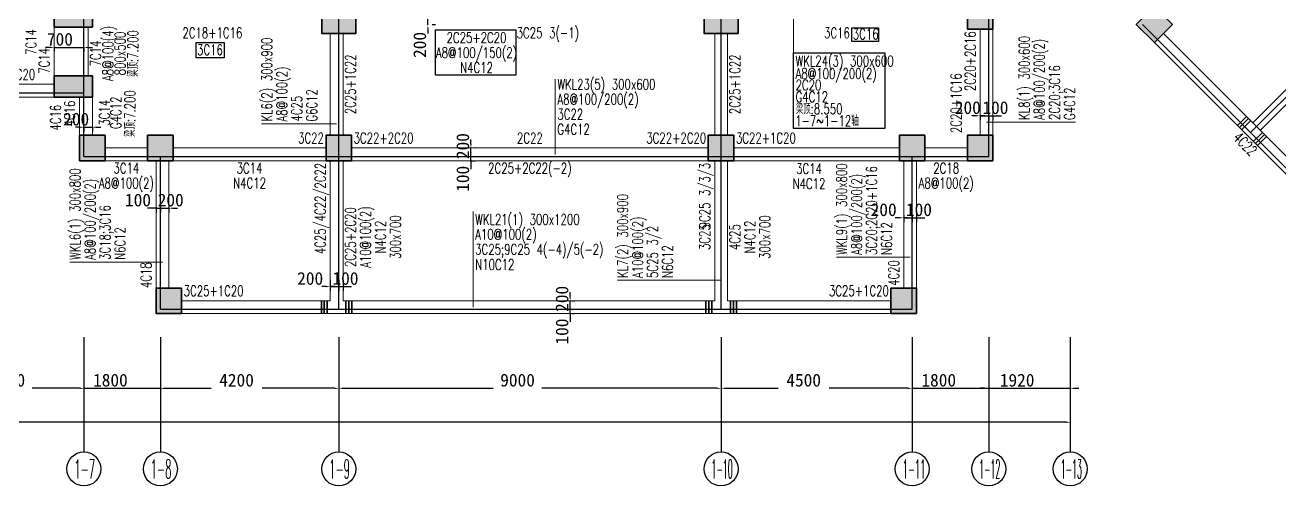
# Model space of a CAD drawing. Header units: inches. Extents: x 18712 to 314639, y 0 to 420500.
# Drawn here: x 63001 to 92540, y 116123 to 126982 of the extents above; entities that cross this region are included whole.
import ezdxf
from ezdxf.enums import TextEntityAlignment as Align
from ezdxf.lldxf.tags import DXFTag

# ---------------------------------------------------------------- set-up
doc = ezdxf.new("R2010")
doc.units = ezdxf.units.IN
doc.header["$LTSCALE"] = 1000
doc.header["$MEASUREMENT"] = 0
doc.layers.get('0').update_dxf_attribs({"true_color": 0xffffff})
for name, color, linetype, true_color in [('AXIS_TEXT', 7, 'Continuous', 0xffffff), ('DIM', 3, 'Continuous', 0x00ff00), ('DOTE', 1, 'DOTE', 0xff0000), ('柱填充', 7, 'Continuous', 0xc0c0c0), ('梁原位标注', 7, 'Continuous', 0xffffff), ('梁名称编号', 2, 'Continuous', 0xffff00), ('梁标注引线', 2, 'Continuous', 0xffff00), ('梁附加箍筋', 1, 'Continuous', 0xff0000), ('梁集中标注', 2, 'Continuous', 0xffff00), ('砼柱', 2, 'Continuous', 0xffff00), ('砼梁', 6, 'Continuous', 0xff00ff), ('砼梁虚线', 9, 'HIDDEN', 0x808080)]:
    doc.layers.add(name, color=color, linetype=linetype, true_color=true_color)
doc.styles.add('_TCH_AXIS', font='txt.shx', dxfattribs={"height": 0.2, "bigfont": 'GBCBIG.shx'})
doc.styles.add('TSSD_Rein', font='txt.shx', dxfattribs={"height": 0.2, "bigfont": 'gbcbig.shx'})
tags = doc.linetypes.add('DASH', pattern=[0.35, 0.25, -0.1]).pattern_tags.tags
tags[6:7] = [DXFTag(74, 4), DXFTag(75, 0), DXFTag(340, '0'), DXFTag(46, 0.0), DXFTag(50, 0.0), DXFTag(44, 0.0), DXFTag(45, 0.0)]
tags[4:5] = [DXFTag(74, 4), DXFTag(75, 0), DXFTag(340, '0'), DXFTag(46, 0.0), DXFTag(50, 0.0), DXFTag(44, 0.0), DXFTag(45, 0.0)]
tags = doc.linetypes.add('DOTE', pattern=[2.42, 2, -0.2, 0.02, -0.2]).pattern_tags.tags
tags[10:11] = [DXFTag(74, 4), DXFTag(75, 0), DXFTag(340, '0'), DXFTag(46, 0.0), DXFTag(50, 0.0), DXFTag(44, 0.0), DXFTag(45, 0.0)]
tags[8:9] = [DXFTag(74, 4), DXFTag(75, 0), DXFTag(340, '0'), DXFTag(46, 0.0), DXFTag(50, 0.0), DXFTag(44, 0.0), DXFTag(45, 0.0)]
tags[6:7] = [DXFTag(74, 4), DXFTag(75, 0), DXFTag(340, '0'), DXFTag(46, 0.0), DXFTag(50, 0.0), DXFTag(44, 0.0), DXFTag(45, 0.0)]
tags[4:5] = [DXFTag(74, 4), DXFTag(75, 0), DXFTag(340, '0'), DXFTag(46, 0.0), DXFTag(50, 0.0), DXFTag(44, 0.0), DXFTag(45, 0.0)]
tags = doc.linetypes.add('HIDDEN', pattern=[0.375, 0.25, -0.125]).pattern_tags.tags
tags[6:7] = [DXFTag(74, 4), DXFTag(75, 0), DXFTag(340, '0'), DXFTag(46, 0.0), DXFTag(50, 0.0), DXFTag(44, 0.0), DXFTag(45, 0.0)]
tags[4:5] = [DXFTag(74, 4), DXFTag(75, 0), DXFTag(340, '0'), DXFTag(46, 0.0), DXFTag(50, 0.0), DXFTag(44, 0.0), DXFTag(45, 0.0)]
doc.dimstyles.new('TSSD_100_100$0', dxfattribs={"dimtxt": 300, "dimasz": 100, "dimexe": 100, "dimexo": 250, "dimgap": 100, "dimtad": 1, "dimdec": 0, "dimzin": 0, "dimdsep": 46, "dimtxsty": 'Standard', "dimcen": 0, "dimclrd": 256, "dimclre": 256, "dimclrt": 7, "dimadec": 0, "dimazin": 0, "dimtfac": 1, "dimtdec": 4, "dimtix": 1, "dimtmove": 2, "dimatfit": 3, "dimfxl": 1, "dimtolj": 1, "dimtzin": 0, "dimarcsym": 0})

# ---------------------------------------------------------------- blocks, each defined once
blk = doc.blocks.new('*D1310')
at = {"layer": 'Defpoints', "color": 0, "transparency": 16777216}
for p in [(61385, 119628), (64385, 119628), (64385, 118423)]:
    blk.add_point(p, dxfattribs=at)
at = {"layer": 'DIM', "lineweight": -2, "transparency": 16777216}
for p, q in [((61385, 119378), (61385, 118323)), ((64385, 119378), (64385, 118323)), ((61485, 118423), (62019, 118423)), ((64285, 118423), (63169, 118423))]:
    blk.add_line(p, q, dxfattribs=at)
at = {"layer": 'DIM', "transparency": 16777216}
for points in [[(61485, 118439), (61485, 118406), (61385, 118423)], [(64285, 118406), (64285, 118439), (64385, 118423)]]:
    blk.add_solid(points, dxfattribs=at)
at = {"layer": 'DIM', "color": 7, "true_color": 0xffffff, "transparency": 16777216, "insert": (62594, 118613), "char_height": 300, "attachment_point": 5}
blk.add_mtext('\\A1;3000', dxfattribs=at)
blk = doc.blocks.new('*D1311')
at = {"layer": 'Defpoints', "color": 0, "transparency": 16777216}
for p in [(64385, 119628), (66185, 119628), (66185, 118423)]:
    blk.add_point(p, dxfattribs=at)
at = {"layer": 'DIM', "lineweight": -2, "transparency": 16777216}
for p, q in [((64385, 119378), (64385, 118323)), ((66185, 119378), (66185, 118323)), ((64285, 118423), (64185, 118423)), ((64385, 118423), (66185, 118423)), ((66285, 118423), (66385, 118423))]:
    blk.add_line(p, q, dxfattribs=at)
at = {"layer": 'DIM', "transparency": 16777216}
for points in [[(64285, 118406), (64285, 118439), (64385, 118423)], [(66285, 118439), (66285, 118406), (66185, 118423)]]:
    blk.add_solid(points, dxfattribs=at)
at = {"layer": 'DIM', "color": 7, "true_color": 0xffffff, "transparency": 16777216, "insert": (65009, 118613), "char_height": 300, "attachment_point": 5}
blk.add_mtext('\\A1;1800', dxfattribs=at)
blk = doc.blocks.new('*D1312')
at = {"layer": 'Defpoints', "color": 0, "transparency": 16777216}
for p in [(66185, 119628), (70385, 119628), (70385, 118423)]:
    blk.add_point(p, dxfattribs=at)
at = {"layer": 'DIM', "lineweight": -2, "transparency": 16777216}
for p, q in [((66185, 119378), (66185, 118323)), ((70385, 119378), (70385, 118323)), ((66285, 118423), (67379, 118423)), ((70285, 118423), (68579, 118423))]:
    blk.add_line(p, q, dxfattribs=at)
at = {"layer": 'DIM', "transparency": 16777216}
for points in [[(66285, 118439), (66285, 118406), (66185, 118423)], [(70285, 118406), (70285, 118439), (70385, 118423)]]:
    blk.add_solid(points, dxfattribs=at)
at = {"layer": 'DIM', "color": 7, "true_color": 0xffffff, "transparency": 16777216, "insert": (67979, 118613), "char_height": 300, "attachment_point": 5}
blk.add_mtext('\\A1;4200', dxfattribs=at)
blk = doc.blocks.new('*D1313')
at = {"layer": 'Defpoints', "color": 0, "transparency": 16777216}
for p in [(70385, 119628), (79385, 119628), (79385, 118423)]:
    blk.add_point(p, dxfattribs=at)
at = {"layer": 'DIM', "lineweight": -2, "transparency": 16777216}
for p, q in [((70385, 119378), (70385, 118323)), ((79385, 119378), (79385, 118323)), ((70485, 118423), (74019, 118423)), ((79285, 118423), (75169, 118423))]:
    blk.add_line(p, q, dxfattribs=at)
at = {"layer": 'DIM', "transparency": 16777216}
for points in [[(70485, 118439), (70485, 118406), (70385, 118423)], [(79285, 118406), (79285, 118439), (79385, 118423)]]:
    blk.add_solid(points, dxfattribs=at)
at = {"layer": 'DIM', "color": 7, "true_color": 0xffffff, "transparency": 16777216, "insert": (74594, 118613), "char_height": 300, "attachment_point": 5}
blk.add_mtext('\\A1;9000', dxfattribs=at)
blk = doc.blocks.new('*D1314')
at = {"layer": 'Defpoints', "color": 0, "transparency": 16777216}
for p in [(79385, 119628), (83885, 119628), (83885, 118423)]:
    blk.add_point(p, dxfattribs=at)
at = {"layer": 'DIM', "lineweight": -2, "transparency": 16777216}
for p, q in [((79385, 119378), (79385, 118323)), ((83885, 119378), (83885, 118323)), ((79485, 118423), (80729, 118423)), ((83785, 118423), (81929, 118423))]:
    blk.add_line(p, q, dxfattribs=at)
at = {"layer": 'DIM', "transparency": 16777216}
for points in [[(79485, 118439), (79485, 118406), (79385, 118423)], [(83785, 118406), (83785, 118439), (83885, 118423)]]:
    blk.add_solid(points, dxfattribs=at)
at = {"layer": 'DIM', "color": 7, "true_color": 0xffffff, "transparency": 16777216, "insert": (81329, 118613), "char_height": 300, "attachment_point": 5}
blk.add_mtext('\\A1;4500', dxfattribs=at)
blk = doc.blocks.new('*D1315')
at = {"layer": 'Defpoints', "color": 0, "transparency": 16777216}
for p in [(83885, 119628), (85685, 119628), (85685, 118423)]:
    blk.add_point(p, dxfattribs=at)
at = {"layer": 'DIM', "lineweight": -2, "transparency": 16777216}
for p, q in [((83885, 119378), (83885, 118323)), ((85685, 119378), (85685, 118323)), ((83785, 118423), (83685, 118423)), ((83885, 118423), (85685, 118423)), ((85785, 118423), (85885, 118423))]:
    blk.add_line(p, q, dxfattribs=at)
at = {"layer": 'DIM', "transparency": 16777216}
for points in [[(83785, 118406), (83785, 118439), (83885, 118423)], [(85785, 118439), (85785, 118406), (85685, 118423)]]:
    blk.add_solid(points, dxfattribs=at)
at = {"layer": 'DIM', "color": 7, "true_color": 0xffffff, "transparency": 16777216, "insert": (84509, 118613), "char_height": 300, "attachment_point": 5}
blk.add_mtext('\\A1;1800', dxfattribs=at)
blk = doc.blocks.new('*D1316')
at = {"layer": 'Defpoints', "color": 0, "transparency": 16777216}
for p in [(85685, 119628), (87605, 119628), (87605, 118423)]:
    blk.add_point(p, dxfattribs=at)
at = {"layer": 'DIM', "lineweight": -2, "transparency": 16777216}
for p, q in [((85685, 119378), (85685, 118323)), ((87605, 119378), (87605, 118323)), ((85585, 118423), (85485, 118423)), ((85685, 118423), (87605, 118423)), ((87705, 118423), (87805, 118423))]:
    blk.add_line(p, q, dxfattribs=at)
at = {"layer": 'DIM', "transparency": 16777216}
for points in [[(85585, 118406), (85585, 118439), (85685, 118423)], [(87705, 118439), (87705, 118406), (87605, 118423)]]:
    blk.add_solid(points, dxfattribs=at)
at = {"layer": 'DIM', "color": 7, "true_color": 0xffffff, "transparency": 16777216, "insert": (86354, 118613), "char_height": 300, "attachment_point": 5}
blk.add_mtext('\\A1;1920', dxfattribs=at)
blk = doc.blocks.new('*D1317')
at = {"layer": 'Defpoints', "color": 0, "transparency": 16777216}
for p in [(28385, 119628), (87605, 119628), (87605, 117623)]:
    blk.add_point(p, dxfattribs=at)
at = {"layer": 'DIM', "lineweight": -2, "transparency": 16777216}
for p, q in [((28385, 119378), (28385, 117523)), ((87605, 119378), (87605, 117523)), ((28485, 117623), (56807, 117623)), ((87505, 117623), (58357, 117623))]:
    blk.add_line(p, q, dxfattribs=at)
at = {"layer": 'DIM', "transparency": 16777216}
for points in [[(28485, 117639), (28485, 117606), (28385, 117623)], [(87505, 117606), (87505, 117639), (87605, 117623)]]:
    blk.add_solid(points, dxfattribs=at)
at = {"layer": 'DIM', "color": 7, "true_color": 0xffffff, "transparency": 16777216, "insert": (57582, 117813), "char_height": 300, "attachment_point": 5}
blk.add_mtext('\\A1;59220', dxfattribs=at)
blk = doc.blocks.new('_AXISO')
at = {"lineweight": -3}
blk.add_circle((0, 0), 0.5, dxfattribs=at)
blk = doc.blocks.new('*D1403')
at = {"layer": 'Defpoints', "color": 0, "transparency": 16777216}
for p in [(63685, 126706), (64385, 126706), (64385, 126456)]:
    blk.add_point(p, dxfattribs=at)
at = {"layer": 'DIM', "lineweight": -2, "transparency": 16777216}
for p, q in [((63585, 126456), (63485, 126456)), ((63685, 126456), (63685, 126356)), ((63685, 126456), (64385, 126456)), ((64385, 126456), (64385, 126356)), ((64485, 126456), (64585, 126456))]:
    blk.add_line(p, q, dxfattribs=at)
at = {"layer": 'DIM', "transparency": 16777216}
for points in [[(63585, 126439), (63585, 126472), (63685, 126456)], [(64485, 126472), (64485, 126439), (64385, 126456)]]:
    blk.add_solid(points, dxfattribs=at)
at = {"layer": 'DIM', "color": 7, "true_color": 0xffffff, "transparency": 16777216, "insert": (63821, 126646), "char_height": 300, "attachment_point": 5}
blk.add_mtext('\\A1;700', dxfattribs=at)
blk = doc.blocks.new('*D1405')
at = {"layer": 'Defpoints', "color": 0, "transparency": 16777216}
for p in [(64385, 124832), (64585, 124836), (64585, 124575)]:
    blk.add_point(p, dxfattribs=at)
at = {"layer": 'DIM', "lineweight": -2, "transparency": 16777216}
for p, q in [((64285, 124575), (64185, 124575)), ((64385, 124582), (64385, 124475)), ((64385, 124575), (64585, 124575)), ((64585, 124586), (64585, 124475)), ((64685, 124575), (64785, 124575))]:
    blk.add_line(p, q, dxfattribs=at)
at = {"layer": 'DIM', "transparency": 16777216}
for points in [[(64285, 124558), (64285, 124592), (64385, 124575)], [(64685, 124592), (64685, 124558), (64585, 124575)]]:
    blk.add_solid(points, dxfattribs=at)
at = {"layer": 'DIM', "color": 7, "true_color": 0xffffff, "transparency": 16777216, "insert": (64203, 124765), "char_height": 300, "attachment_point": 5}
blk.add_mtext('\\A1;200', dxfattribs=at)
blk = doc.blocks.new('*D1408')
at = {"layer": 'Defpoints', "color": 0, "transparency": 16777216}
for p in [(72415, 127186), (72483, 127186), (72415, 126986)]:
    blk.add_point(p, dxfattribs=at)
at = {"layer": 'DIM', "lineweight": -2, "transparency": 16777216}
for p, q in [((72483, 127286), (72483, 127386)), ((72483, 126986), (72483, 127186)), ((72665, 127186), (72583, 127186)), ((72483, 126886), (72483, 126786)), ((72665, 126986), (72583, 126986))]:
    blk.add_line(p, q, dxfattribs=at)
at = {"layer": 'DIM', "transparency": 16777216}
for points in [[(72466, 127286), (72500, 127286), (72483, 127186)], [(72500, 126886), (72466, 126886), (72483, 126986)]]:
    blk.add_solid(points, dxfattribs=at)
at = {"layer": 'DIM', "color": 7, "true_color": 0xffffff, "transparency": 16777216, "insert": (72293, 126514), "char_height": 300, "attachment_point": 5, "rotation": 90}
blk.add_mtext('\\A1;200', dxfattribs=at)
blk = doc.blocks.new('*D1412')
at = {"layer": 'Defpoints', "color": 0, "transparency": 16777216}
for p in [(70185, 121229), (70385, 121229), (70385, 120820)]:
    blk.add_point(p, dxfattribs=at)
at = {"layer": 'DIM', "lineweight": -2, "transparency": 16777216}
for p, q in [((70085, 120820), (69985, 120820)), ((70185, 120979), (70185, 120720)), ((70185, 120820), (70385, 120820)), ((70385, 120979), (70385, 120720)), ((70485, 120820), (70585, 120820))]:
    blk.add_line(p, q, dxfattribs=at)
at = {"layer": 'DIM', "transparency": 16777216}
for points in [[(70085, 120803), (70085, 120836), (70185, 120820)], [(70485, 120836), (70485, 120803), (70385, 120820)]]:
    blk.add_solid(points, dxfattribs=at)
at = {"layer": 'DIM', "color": 7, "true_color": 0xffffff, "transparency": 16777216, "insert": (69712, 121010), "char_height": 300, "attachment_point": 5}
blk.add_mtext('\\A1;200', dxfattribs=at)
blk = doc.blocks.new('*D1413')
at = {"layer": 'Defpoints', "color": 0, "transparency": 16777216}
for p in [(70385, 121229), (70485, 121220), (70485, 120820)]:
    blk.add_point(p, dxfattribs=at)
at = {"layer": 'DIM', "lineweight": -2, "transparency": 16777216}
for p, q in [((70285, 120820), (70185, 120820)), ((70385, 120979), (70385, 120720)), ((70385, 120820), (70485, 120820)), ((70485, 120970), (70485, 120720)), ((70585, 120820), (70685, 120820))]:
    blk.add_line(p, q, dxfattribs=at)
at = {"layer": 'DIM', "transparency": 16777216}
for points in [[(70285, 120803), (70285, 120836), (70385, 120820)], [(70585, 120836), (70585, 120803), (70485, 120820)]]:
    blk.add_solid(points, dxfattribs=at)
at = {"layer": 'DIM', "color": 7, "true_color": 0xffffff, "transparency": 16777216, "insert": (70543, 121010), "char_height": 300, "attachment_point": 5}
blk.add_mtext('\\A1;100', dxfattribs=at)
blk = doc.blocks.new('*D1432')
at = {"layer": 'Defpoints', "color": 0, "transparency": 16777216}
for p in [(75622, 120286), (75832, 120286), (75622, 120186)]:
    blk.add_point(p, dxfattribs=at)
at = {"layer": 'DIM', "lineweight": -2, "transparency": 16777216}
for p, q in [((75832, 120386), (75832, 120486)), ((75832, 120186), (75832, 120286)), ((75872, 120286), (75932, 120286)), ((75832, 120086), (75832, 119986)), ((75872, 120186), (75932, 120186))]:
    blk.add_line(p, q, dxfattribs=at)
at = {"layer": 'DIM', "transparency": 16777216}
for points in [[(75815, 120386), (75848, 120386), (75832, 120286)], [(75848, 120086), (75815, 120086), (75832, 120186)]]:
    blk.add_solid(points, dxfattribs=at)
at = {"layer": 'DIM', "color": 7, "true_color": 0xffffff, "transparency": 16777216, "insert": (75642, 119760), "char_height": 300, "attachment_point": 5, "rotation": 90}
blk.add_mtext('\\A1;100', dxfattribs=at)
blk = doc.blocks.new('*D1433')
at = {"layer": 'Defpoints', "color": 0, "transparency": 16777216}
for p in [(75622, 120486), (75622, 120286), (75832, 120486)]:
    blk.add_point(p, dxfattribs=at)
at = {"layer": 'DIM', "lineweight": -2, "transparency": 16777216}
for p, q in [((75832, 120586), (75832, 120686)), ((75832, 120286), (75832, 120486)), ((75872, 120486), (75932, 120486)), ((75872, 120286), (75932, 120286)), ((75832, 120186), (75832, 120086))]:
    blk.add_line(p, q, dxfattribs=at)
at = {"layer": 'DIM', "transparency": 16777216}
for points in [[(75815, 120586), (75848, 120586), (75832, 120486)], [(75848, 120186), (75815, 120186), (75832, 120286)]]:
    blk.add_solid(points, dxfattribs=at)
at = {"layer": 'DIM', "color": 7, "true_color": 0xffffff, "transparency": 16777216, "insert": (75642, 120530), "char_height": 300, "attachment_point": 5, "rotation": 90}
blk.add_mtext('\\A1;200', dxfattribs=at)
blk = doc.blocks.new('*D1434')
at = {"layer": 'Defpoints', "color": 0, "transparency": 16777216}
for p in [(73249, 123886), (73249, 123786), (73496, 123886)]:
    blk.add_point(p, dxfattribs=at)
at = {"layer": 'DIM', "lineweight": -2, "transparency": 16777216}
for p, q in [((73496, 123986), (73496, 124086)), ((73496, 123786), (73496, 123886)), ((73499, 123886), (73596, 123886)), ((73499, 123786), (73596, 123786)), ((73496, 123686), (73496, 123586))]:
    blk.add_line(p, q, dxfattribs=at)
at = {"layer": 'DIM', "transparency": 16777216}
for points in [[(73480, 123986), (73513, 123986), (73496, 123886)], [(73513, 123686), (73480, 123686), (73496, 123786)]]:
    blk.add_solid(points, dxfattribs=at)
at = {"layer": 'DIM', "color": 7, "true_color": 0xffffff, "transparency": 16777216, "insert": (73306, 123360), "char_height": 300, "attachment_point": 5, "rotation": 90}
blk.add_mtext('\\A1;100', dxfattribs=at)
blk = doc.blocks.new('*D1435')
at = {"layer": 'Defpoints', "color": 0, "transparency": 16777216}
for p in [(73337, 124086), (73496, 124086), (73249, 123886)]:
    blk.add_point(p, dxfattribs=at)
at = {"layer": 'DIM', "lineweight": -2, "transparency": 16777216}
for p, q in [((73496, 124186), (73496, 124286)), ((73496, 123886), (73496, 124086)), ((73587, 124086), (73596, 124086)), ((73496, 123786), (73496, 123686)), ((73499, 123886), (73596, 123886))]:
    blk.add_line(p, q, dxfattribs=at)
at = {"layer": 'DIM', "transparency": 16777216}
for points in [[(73480, 124186), (73513, 124186), (73496, 124086)], [(73513, 123786), (73480, 123786), (73496, 123886)]]:
    blk.add_solid(points, dxfattribs=at)
at = {"layer": 'DIM', "color": 7, "true_color": 0xffffff, "transparency": 16777216, "insert": (73306, 124130), "char_height": 300, "attachment_point": 5, "rotation": 90}
blk.add_mtext('\\A1;200', dxfattribs=at)
blk = doc.blocks.new('*D1444')
at = {"layer": 'Defpoints', "color": 0, "transparency": 16777216}
for p in [(85485, 125082), (85685, 125082), (85685, 124844)]:
    blk.add_point(p, dxfattribs=at)
at = {"layer": 'DIM', "lineweight": -2, "transparency": 16777216}
for p, q in [((85385, 124844), (85285, 124844)), ((85485, 124844), (85685, 124844)), ((85485, 124832), (85485, 124744)), ((85685, 124832), (85685, 124744)), ((85785, 124844), (85885, 124844))]:
    blk.add_line(p, q, dxfattribs=at)
at = {"layer": 'DIM', "transparency": 16777216}
for points in [[(85385, 124828), (85385, 124861), (85485, 124844)], [(85785, 124861), (85785, 124828), (85685, 124844)]]:
    blk.add_solid(points, dxfattribs=at)
at = {"layer": 'DIM', "color": 7, "true_color": 0xffffff, "transparency": 16777216, "insert": (85193, 125034), "char_height": 300, "attachment_point": 5}
blk.add_mtext('\\A1;200', dxfattribs=at)
blk = doc.blocks.new('*D1445')
at = {"layer": 'Defpoints', "color": 0, "transparency": 16777216}
for p in [(85685, 125082), (85785, 125082), (85785, 124844)]:
    blk.add_point(p, dxfattribs=at)
at = {"layer": 'DIM', "lineweight": -2, "transparency": 16777216}
for p, q in [((85585, 124844), (85485, 124844)), ((85685, 124844), (85785, 124844)), ((85685, 124832), (85685, 124744)), ((85785, 124832), (85785, 124744)), ((85885, 124844), (85985, 124844))]:
    blk.add_line(p, q, dxfattribs=at)
at = {"layer": 'DIM', "transparency": 16777216}
for points in [[(85585, 124828), (85585, 124861), (85685, 124844)], [(85885, 124861), (85885, 124828), (85785, 124844)]]:
    blk.add_solid(points, dxfattribs=at)
at = {"layer": 'DIM', "color": 7, "true_color": 0xffffff, "transparency": 16777216, "insert": (85843, 125034), "char_height": 300, "attachment_point": 5}
blk.add_mtext('\\A1;100', dxfattribs=at)
blk = doc.blocks.new('*D1466')
at = {"layer": 'Defpoints', "color": 0, "transparency": 16777216}
for p in [(66085, 122947), (66185, 122947), (66185, 122667)]:
    blk.add_point(p, dxfattribs=at)
at = {"layer": 'DIM', "lineweight": -2, "transparency": 16777216}
for p, q in [((65985, 122667), (65885, 122667)), ((66085, 122697), (66085, 122567)), ((66085, 122667), (66185, 122667)), ((66185, 122697), (66185, 122567)), ((66285, 122667), (66385, 122667))]:
    blk.add_line(p, q, dxfattribs=at)
at = {"layer": 'DIM', "transparency": 16777216}
for points in [[(65985, 122650), (65985, 122684), (66085, 122667)], [(66285, 122684), (66285, 122650), (66185, 122667)]]:
    blk.add_solid(points, dxfattribs=at)
at = {"layer": 'DIM', "color": 7, "true_color": 0xffffff, "transparency": 16777216, "insert": (65659, 122857), "char_height": 300, "attachment_point": 5}
blk.add_mtext('\\A1;100', dxfattribs=at)
blk = doc.blocks.new('*D1467')
at = {"layer": 'Defpoints', "color": 0, "transparency": 16777216}
for p in [(66185, 122947), (66385, 122947), (66385, 122667)]:
    blk.add_point(p, dxfattribs=at)
at = {"layer": 'DIM', "lineweight": -2, "transparency": 16777216}
for p, q in [((66085, 122667), (65985, 122667)), ((66185, 122697), (66185, 122567)), ((66185, 122667), (66385, 122667)), ((66385, 122697), (66385, 122567)), ((66485, 122667), (66585, 122667))]:
    blk.add_line(p, q, dxfattribs=at)
at = {"layer": 'DIM', "transparency": 16777216}
for points in [[(66085, 122650), (66085, 122684), (66185, 122667)], [(66485, 122684), (66485, 122650), (66385, 122667)]]:
    blk.add_solid(points, dxfattribs=at)
at = {"layer": 'DIM', "color": 7, "true_color": 0xffffff, "transparency": 16777216, "insert": (66429, 122857), "char_height": 300, "attachment_point": 5}
blk.add_mtext('\\A1;200', dxfattribs=at)
blk = doc.blocks.new('*D1468')
at = {"layer": 'Defpoints', "color": 0, "transparency": 16777216}
for p in [(83685, 122751), (83885, 122751), (83885, 122440)]:
    blk.add_point(p, dxfattribs=at)
at = {"layer": 'DIM', "lineweight": -2, "transparency": 16777216}
for p, q in [((83585, 122440), (83485, 122440)), ((83685, 122501), (83685, 122340)), ((83685, 122440), (83885, 122440)), ((83885, 122501), (83885, 122340)), ((83985, 122440), (84085, 122440))]:
    blk.add_line(p, q, dxfattribs=at)
at = {"layer": 'DIM', "transparency": 16777216}
for points in [[(83585, 122423), (83585, 122457), (83685, 122440)], [(83985, 122457), (83985, 122423), (83885, 122440)]]:
    blk.add_solid(points, dxfattribs=at)
at = {"layer": 'DIM', "color": 7, "true_color": 0xffffff, "transparency": 16777216, "insert": (83212, 122630), "char_height": 300, "attachment_point": 5}
blk.add_mtext('\\A1;200', dxfattribs=at)
blk = doc.blocks.new('*D1469')
at = {"layer": 'Defpoints', "color": 0, "transparency": 16777216}
for p in [(83885, 122751), (83985, 122751), (83985, 122440)]:
    blk.add_point(p, dxfattribs=at)
at = {"layer": 'DIM', "lineweight": -2, "transparency": 16777216}
for p, q in [((83785, 122440), (83685, 122440)), ((83885, 122501), (83885, 122340)), ((83885, 122440), (83985, 122440)), ((83985, 122501), (83985, 122340)), ((84085, 122440), (84185, 122440))]:
    blk.add_line(p, q, dxfattribs=at)
at = {"layer": 'DIM', "transparency": 16777216}
for points in [[(83785, 122423), (83785, 122457), (83885, 122440)], [(84085, 122457), (84085, 122423), (83985, 122440)]]:
    blk.add_solid(points, dxfattribs=at)
at = {"layer": 'DIM', "color": 7, "true_color": 0xffffff, "transparency": 16777216, "insert": (84043, 122630), "char_height": 300, "attachment_point": 5}
blk.add_mtext('\\A1;100', dxfattribs=at)

msp = doc.modelspace()

# ---------------------------------------------------------------- hatches: boundary and pattern name
at = {"layer": '柱填充'}
for points in [[(64584.8, 127435.8), (63684.8, 127435.8), (63684.8, 126935.8), (64584.8, 126935.8)], [(70784.8, 127585.8), (69984.8, 127585.8), (69984.8, 126785.8), (70784.8, 126785.8)], [(79784.8, 127585.8), (78984.8, 127585.8), (78984.8, 126785.8), (79784.8, 126785.8)], [(85784.8, 127485.8), (85184.8, 127485.8), (85184.8, 126885.8), (85784.8, 126885.8)], [(89584.4, 127418.5), (89160.1, 126994.2), (89584.4, 126569.9), (90008.6, 126994.2)], [(64584.8, 125785.8), (63684.8, 125785.8), (63684.8, 125285.8), (64584.8, 125285.8)], [(64884.8, 124385.8), (64284.8, 124385.8), (64284.8, 123785.8), (64884.8, 123785.8)], [(66484.8, 124385.8), (65884.8, 124385.8), (65884.8, 123785.8), (66484.8, 123785.8)], [(70684.8, 124385.8), (70084.8, 124385.8), (70084.8, 123785.8), (70684.8, 123785.8)], [(79684.8, 124385.8), (79084.8, 124385.8), (79084.8, 123785.8), (79684.8, 123785.8)], [(84184.8, 124385.8), (83584.8, 124385.8), (83584.8, 123785.8), (84184.8, 123785.8)], [(85784.8, 124385.8), (85184.8, 124385.8), (85184.8, 123785.8), (85784.8, 123785.8)], [(66684.8, 120785.8), (66084.8, 120785.8), (66084.8, 120185.8), (66684.8, 120185.8)], [(83984.8, 120785.8), (83384.8, 120785.8), (83384.8, 120185.8), (83984.8, 120185.8)]]:
    msp.add_hatch(color=256, dxfattribs=at).paths.add_polyline_path(points, flags=0)

# ---------------------------------------------------------------- linework, layer by layer
at = {"layer": 'DIM', "lineweight": -3}
for p, q in [((64384.8, 119627.6), (64384.8, 116922.6)), ((66184.8, 119627.6), (66184.8, 116922.6)), ((70384.8, 119627.6), (70384.8, 116922.6)), ((79384.8, 119627.6), (79384.8, 116922.6)), ((83884.8, 119627.6), (83884.8, 116922.6)), ((85684.8, 119627.6), (85684.8, 116922.6)), ((87604.8, 119627.6), (87604.8, 116922.6))]:
    msp.add_line(p, q, dxfattribs=at)
at = {"layer": 'DIM', "linetype": 'DASH', "lineweight": -3}
for points in [[(72665.3, 126872.3), (74556.7, 126872.3), (74556.7, 125798.9), (72665.3, 125798.9)], [(82463.1, 126914.2), (83092.3, 126914.2), (83092.3, 126595.3), (82463.1, 126595.3)], [(67029.4, 126569.8), (67689.9, 126569.8), (67689.9, 126210.4), (67029.4, 126210.4)], [(81090.6, 126331.6), (83238.6, 126331.6), (83238.6, 124547.2), (81090.6, 124547.2)]]:
    msp.add_lwpolyline(points, close=True, dxfattribs=at)
at = {"layer": 'DOTE', "lineweight": -3}
for p, q in [((91847.1, 124448.6), (97998.9, 130600.5)), ((64384.8, 125385.8), (64384.8, 127185.8)), ((70384.8, 123885.8), (70384.8, 127185.8)), ((79384.8, 123885.8), (79384.8, 127185.8)), ((85684.8, 123885.8), (85684.8, 127185.8)), ((89301.5, 126994.2), (91847.1, 124448.6)), ((61384.8, 125385.8), (64384.8, 125385.8)), ((64384.8, 123885.8), (64384.8, 125385.8)), ((91847.1, 124448.6), (94392.7, 121903)), ((64384.8, 123885.8), (66184.8, 123885.8)), ((66184.8, 123885.8), (70384.8, 123885.8)), ((66184.8, 120285.8), (66184.8, 123885.8)), ((70384.8, 123885.8), (79384.8, 123885.8)), ((70384.8, 120285.8), (70384.8, 123885.8)), ((79384.8, 120285.8), (79384.8, 123885.8)), ((79384.8, 123885.8), (83884.8, 123885.8)), ((83884.8, 120285.8), (83884.8, 123885.8)), ((83884.8, 123885.8), (85684.8, 123885.8)), ((66184.8, 120285.8), (70384.8, 120285.8)), ((70384.8, 120285.8), (79384.8, 120285.8)), ((79384.8, 120285.8), (83884.8, 120285.8))]:
    msp.add_line(p, q, dxfattribs=at)
at = {"layer": '梁标注引线', "color": 6, "lineweight": 18, "true_color": 0xff00ff}
for p, q in [((81090.6, 127135.8), (81090.6, 124547.2)), ((75481.2, 123935.8), (75481.2, 125711.2)), ((70334.8, 124657.7), (68566.5, 124657.7)), ((85634.8, 124696.3), (87731, 124696.3)), ((73546.7, 120335.8), (73546.7, 122588.3)), ((83834.8, 121515.2), (82098.5, 121515.2)), ((66234.8, 121398.5), (64052.3, 121398.5)), ((79384.8, 120972.3), (76943.1, 120972.3))]:
    msp.add_line(p, q, dxfattribs=at)
at = {"layer": '梁附加箍筋', "lineweight": 35}
for p, q in [((91539.5, 124614.8), (91751.7, 124826.9)), ((91589, 124565.3), (91801.2, 124777.4)), ((91638.5, 124515.8), (91850.6, 124727.9)), ((91914.3, 124240), (92126.4, 124452.2)), ((91963.8, 124190.5), (92175.9, 124402.7)), ((92013.3, 124141), (92225.4, 124353.2)), ((69974.8, 120185.8), (69974.8, 120485.8)), ((70044.8, 120185.8), (70044.8, 120485.8)), ((70114.8, 120185.8), (70114.8, 120485.8)), ((70554.8, 120185.8), (70554.8, 120485.8)), ((70624.8, 120185.8), (70624.8, 120485.8)), ((70694.8, 120185.8), (70694.8, 120485.8)), ((79024.8, 120185.8), (79024.8, 120485.8)), ((79094.8, 120185.8), (79094.8, 120485.8)), ((79164.8, 120185.8), (79164.8, 120485.8)), ((79604.8, 120185.8), (79604.8, 120485.8)), ((79674.8, 120185.8), (79674.8, 120485.8)), ((79744.8, 120185.8), (79744.8, 120485.8))]:
    msp.add_line(p, q, dxfattribs=at)
at = {"layer": '砼柱', "lineweight": 35}
for points in [[(64584.8, 127435.8), (63684.8, 127435.8), (63684.8, 126935.8), (64584.8, 126935.8)], [(70784.8, 127585.8), (69984.8, 127585.8), (69984.8, 126785.8), (70784.8, 126785.8)], [(79784.8, 127585.8), (78984.8, 127585.8), (78984.8, 126785.8), (79784.8, 126785.8)], [(85784.8, 127485.8), (85184.8, 127485.8), (85184.8, 126885.8), (85784.8, 126885.8)], [(89584.4, 127418.5), (89160.1, 126994.2), (89584.4, 126569.9), (90008.6, 126994.2)], [(64584.8, 125785.8), (63684.8, 125785.8), (63684.8, 125285.8), (64584.8, 125285.8)], [(64884.8, 124385.8), (64284.8, 124385.8), (64284.8, 123785.8), (64884.8, 123785.8)], [(66484.8, 124385.8), (65884.8, 124385.8), (65884.8, 123785.8), (66484.8, 123785.8)], [(70684.8, 124385.8), (70084.8, 124385.8), (70084.8, 123785.8), (70684.8, 123785.8)], [(79684.8, 124385.8), (79084.8, 124385.8), (79084.8, 123785.8), (79684.8, 123785.8)], [(84184.8, 124385.8), (83584.8, 124385.8), (83584.8, 123785.8), (84184.8, 123785.8)], [(85784.8, 124385.8), (85184.8, 124385.8), (85184.8, 123785.8), (85784.8, 123785.8)], [(66684.8, 120785.8), (66084.8, 120785.8), (66084.8, 120185.8), (66684.8, 120185.8)], [(83984.8, 120785.8), (83384.8, 120785.8), (83384.8, 120185.8), (83984.8, 120185.8)]]:
    msp.add_lwpolyline(points, close=True, dxfattribs=at)
at = {"layer": '砼梁', "lineweight": 18}
for p, q in [((85784.8, 124385.8), (85784.8, 126885.8)), ((89584.4, 126569.9), (91776.4, 124377.9)), ((61384.8, 125285.8), (63684.8, 125285.8)), ((64284.8, 125285.8), (64284.8, 124385.8)), ((91776.4, 124377.9), (94109.9, 122044.5)), ((64884.8, 123785.8), (65884.8, 123785.8)), ((66084.8, 123785.8), (66084.8, 120785.8)), ((83984.8, 120785.8), (83984.8, 123785.8)), ((84184.8, 123785.8), (85184.8, 123785.8)), ((66684.8, 120185.8), (70384.8, 120185.8)), ((70384.8, 120185.8), (79384.8, 120185.8)), ((79384.8, 120185.8), (83384.8, 120185.8))]:
    msp.add_line(p, q, dxfattribs=at)
at = {"layer": '砼梁虚线', "lineweight": 18}
for p, q in [((97769.1, 130547.4), (91900.1, 124678.4)), ((92076.9, 124501.7), (97945.9, 130370.6)), ((63684.8, 126935.8), (63684.8, 125785.8)), ((64484.8, 125785.8), (64484.8, 126935.8)), ((70184.8, 126785.8), (70184.8, 124385.8)), ((70484.8, 124385.8), (70484.8, 126785.8)), ((79234.8, 126785.8), (79234.8, 124385.8)), ((79534.8, 124385.8), (79534.8, 126785.8)), ((85484.8, 126885.8), (85484.8, 124385.8)), ((91988.5, 124590.1), (89796.5, 126782.1)), ((63684.8, 125585.8), (61384.8, 125585.8)), ((64584.8, 124385.8), (64584.8, 125285.8)), ((94322, 122256.6), (91988.6, 124590)), ((65884.8, 124085.8), (64884.8, 124085.8)), ((70084.8, 124085.8), (66484.8, 124085.8)), ((79084.8, 124085.8), (70684.8, 124085.8)), ((83584.8, 124085.8), (79684.8, 124085.8)), ((85184.8, 124085.8), (84184.8, 124085.8)), ((66384.8, 120785.8), (66384.8, 123785.8)), ((66484.8, 123785.8), (70084.8, 123785.8)), ((70184.8, 123785.8), (70184.8, 120485.8)), ((70484.8, 120485.8), (70484.8, 123785.8)), ((70684.8, 123785.8), (79084.8, 123785.8)), ((79234.8, 123785.8), (79234.8, 120485.8)), ((79534.8, 120485.8), (79534.8, 123785.8)), ((79684.8, 123785.8), (83584.8, 123785.8)), ((83684.8, 123785.8), (83684.8, 120785.8)), ((70184.8, 120485.8), (66684.8, 120485.8)), ((79234.8, 120485.8), (70484.8, 120485.8)), ((83384.8, 120485.8), (79534.8, 120485.8))]:
    msp.add_line(p, q, dxfattribs=at)

# ---------------------------------------------------------------- block references
at = {"layer": 'DIM'}
ref = msp.add_blockref('_AXISO', (64384.8, 116522.6), dxfattribs=dict(at, xscale=800, yscale=800))
ref.add_attrib('A', '1-7', (64158.5, 116296.4), dxfattribs={"layer": 'AXIS_TEXT', "height": 452.55, "style": '_TCH_AXIS', "width": 0.381818})
ref = msp.add_blockref('_AXISO', (66184.8, 116522.6), dxfattribs=dict(at, xscale=800, yscale=800))
ref.add_attrib('A', '1-8', (65958.5, 116296.4), dxfattribs={"layer": 'AXIS_TEXT', "height": 452.55, "style": '_TCH_AXIS', "width": 0.381818})
ref = msp.add_blockref('_AXISO', (70384.8, 116522.6), dxfattribs=dict(at, xscale=800, yscale=800))
ref.add_attrib('A', '1-9', (70158.5, 116296.4), dxfattribs={"layer": 'AXIS_TEXT', "height": 452.55, "style": '_TCH_AXIS', "width": 0.381818})
ref = msp.add_blockref('_AXISO', (79384.8, 116522.6), dxfattribs=dict(at, xscale=800, yscale=800))
ref.add_attrib('A', '1-10', (79158.5, 116296.4), dxfattribs={"layer": 'AXIS_TEXT', "height": 452.55, "style": '_TCH_AXIS', "width": 0.3})
ref = msp.add_blockref('_AXISO', (83884.8, 116522.6), dxfattribs=dict(at, xscale=800, yscale=800))
ref.add_attrib('A', '1-11', (83658.5, 116296.4), dxfattribs={"layer": 'AXIS_TEXT', "height": 452.55, "style": '_TCH_AXIS', "width": 0.323077})
ref = msp.add_blockref('_AXISO', (85684.8, 116522.6), dxfattribs=dict(at, xscale=800, yscale=800))
ref.add_attrib('A', '1-12', (85458.5, 116296.4), dxfattribs={"layer": 'AXIS_TEXT', "height": 452.55, "style": '_TCH_AXIS', "width": 0.3})
ref = msp.add_blockref('_AXISO', (87604.8, 116522.6), dxfattribs=dict(at, xscale=800, yscale=800))
ref.add_attrib('A', '1-13', (87378.5, 116296.4), dxfattribs={"layer": 'AXIS_TEXT', "height": 452.55, "style": '_TCH_AXIS', "width": 0.3})

# ---------------------------------------------------------------- texts
at = {"layer": '梁原位标注', "style": 'TSSD_Rein', "width": 0.7}
for s, p in [('7C14', (63264.5, 126885.8)), ('2C20+2C16', (85375.2, 126835.8)), ('4C16', (64175.2, 125200.9)), ('4C25/4C22/2C22', (70075.2, 123735.8)), ('9C25 3/3/3', (79125.2, 123735.8))]:
    msp.add_text(s, height=250, rotation=90, dxfattribs=at).set_placement(p, align=Align.RIGHT)
for s, rotation, p in [('A8@100(4)', 90, (64826, 126312.5)), ('800x500', 90, (65112.9, 126312.5)), ('梁顶:7.200', 90, (65415.5, 126312.5)), ('7C14', 90, (64534.8, 126312.5)), ('2C25+1C22', 90, (70534.8, 125585.8)), ('2C25+1C22', 90, (79584.8, 125585.8)), ('G4C12', 90, (65012.5, 124915.6)), ('梁顶:7.200', 90, (65342.9, 124897.2)), ('3C14', 90, (64744.6, 124915.6)), ('4C22', 314.99999, (91811.8, 124271.8)), ('2C25+2C20', 90, (70534.8, 121985.8)), ('A10@100(2)', 90, (70887.5, 121985.8)), ('N4C12', 90, (71240.3, 121985.8)), ('300x700', 90, (71593, 121985.8)), ('N4C12', 90, (79937.5, 121985.8)), ('300x700', 90, (80290.3, 121985.8)), ('4C25', 90, (79584.8, 121985.8))]:
    msp.add_text(s, height=250, rotation=rotation, dxfattribs=at).set_placement(p, align=Align.TOP_CENTER)
for s, p in [('2C18+1C16', (67409.4, 126923.3)), ('2C25+2C20', (73627.4, 126809.8)), ('3C25 3(-1)', (75306.8, 126923.3)), ('3C16', (82113.5, 126923.3)), ('3C16', (82789.6, 126895.3)), ('3C16', (67353.1, 126524.1)), ('A8@100/150(2)', (73627.4, 126457)), ('N4C12', (73627.4, 126104.3)), ('2C25+2C22(-2)', (74884.8, 123735.8)), ('3C14', (65384.8, 123735.8)), ('3C14', (68284.8, 123735.8)), ('3C14', (81455.4, 123723.3)), ('2C18', (84684.8, 123735.8)), ('A8@100(2)', (65384.8, 123383)), ('N4C12', (68284.8, 123383)), ('N4C12', (81455.4, 123370.5)), ('A8@100(2)', (84684.8, 123383))]:
    msp.add_text(s, height=250, dxfattribs=at).set_placement(p, align=Align.TOP_CENTER)
for s, p in [('7C14', (63575.2, 125835.8)), ('2C20+1C16', (85042.7, 124435.8)), ('4C20', (83575.2, 120835.8)), ('4C18', (65975.2, 120785))]:
    msp.add_text(s, height=250, rotation=90, dxfattribs=at).set_placement(p)
for s, p in [('4C20', (63239.4, 125695.3)), ('3C22', (70034.8, 124195.3)), ('3C22+2C20', (79034.8, 124195.3)), ('3C25+1C20', (83334.8, 120595.3))]:
    msp.add_text(s, height=250, dxfattribs=at).set_placement(p, align=Align.RIGHT)
for s, p in [('4C16', (63842.7, 124800.9)), ('3C25', (79125.2, 121985.8))]:
    msp.add_text(s, height=250, rotation=90, dxfattribs=at).set_placement(p, align=Align.CENTER)
for s, p in [('3C22+2C20', (70734.8, 124195.3)), ('3C22+1C20', (79734.8, 124195.3)), ('3C25+1C20', (66734.8, 120595.3))]:
    msp.add_text(s, height=250, dxfattribs=at).set_placement(p)
msp.add_text('2C22', height=250, dxfattribs=at).set_placement((74884.8, 124195.3), align=Align.CENTER)
at = {"layer": '梁名称编号', "color": 6, "true_color": 0xff00ff, "style": 'TSSD_Rein', "width": 0.7}
for s, p in [('KL6(2) 300x900', (68566.5, 124707.7)), ('WKL6(1) 300x800', (64052.3, 121448.5)), ('WKL9(1) 300x800', (82098.5, 121565.2)), ('KL7(2) 300x900', (76943.1, 121022.3))]:
    msp.add_text(s, height=250, rotation=90, dxfattribs=at).set_placement(p, align=Align.TOP_LEFT)
msp.add_text('KL8(1) 300x600', height=250, rotation=90, dxfattribs=at).set_placement((86648.1, 124746.3))
for s, p in [('WKL24(3) 300x600', (81139, 126259.9)), ('WKL23(5) 300x600', (75531.2, 125711.2))]:
    msp.add_text(s, height=250, dxfattribs=at).set_placement(p, align=Align.TOP_LEFT)
msp.add_text('WKL21(1) 300x1200', height=250, dxfattribs=at).set_placement((73596.7, 122278.6))
at = {"layer": '梁集中标注', "color": 6, "true_color": 0xff00ff, "style": 'TSSD_Rein', "width": 0.7}
for s, p in [('A8@100/200(2)', (87000.9, 124746.3)), ('2C20;3C16', (87361.4, 124746.3)), ('G4C12', (87714.1, 124746.3))]:
    msp.add_text(s, height=250, rotation=90, dxfattribs=at).set_placement(p)
for s, p in [('A8@100(2)', (68919.2, 124707.7)), ('4C25', (69272, 124707.7)), ('G6C12', (69624.7, 124707.7)), ('3C20;2C20+1C16', (82804, 121565.2)), ('A8@100/200(2)', (64405, 121448.5)), ('A8@100/200(2)', (82451.3, 121565.2)), ('3C18;3C16', (64757.8, 121448.5)), ('A10@100(2)', (77295.9, 121022.3)), ('N6C12', (83156.8, 121565.2)), ('N6C12', (65110.5, 121448.5)), ('5C25 3/2', (77648.6, 121022.3)), ('N6C12', (78001.4, 121022.3))]:
    msp.add_text(s, height=250, rotation=90, dxfattribs=at).set_placement(p, align=Align.TOP_LEFT)
for s, p in [('A8@100/200(2)', (81139, 125964.4)), ('2C20', (81139, 125695.1)), ('A8@100/200(2)', (75531.2, 125358.5)), ('G4C12', (81139, 125415.6)), ('3C22', (75531.2, 125005.7)), ('梁顶:8.550', (81144.3, 125133.8)), ('1-7~1-12轴', (81129.3, 124853.8)), ('G4C12', (75531.2, 124653))]:
    msp.add_text(s, height=250, dxfattribs=at).set_placement(p, align=Align.TOP_LEFT)
for s, p in [('A10@100(2)', (73596.7, 121925.9)), ('3C25;9C25 4(-4)/5(-2)', (73596.7, 121573.1)), ('N10C12', (73596.7, 121212.6))]:
    msp.add_text(s, height=250, dxfattribs=at).set_placement(p)

# ---------------------------------------------------------------- dimensions: what is measured, and where the dimension line sits
at = {"layer": 'DIM'}
for base, p1, p2, angle, text, picture, middle, dimtype in [((72483, 127185.8), (72415.3, 126985.8), (72415.3, 127185.8), 270, '200', '*D1408', (72293, 126513.5), 160), ((64384.8, 126455.6), (63684.8, 126706.2), (64384.8, 126706.2), 180, '700', '*D1403', (63820.6, 126645.6), 160), ((64584.8, 124574.9), (64384.8, 124832.1), (64584.8, 124835.8), 180, '200', '*D1405', (64202.8, 124764.9), 160), ((85684.8, 124844.4), (85484.8, 125082), (85684.8, 125082), 180, '200', '*D1444', (85192.8, 125034.4), 160), ((85784.8, 124844.4), (85684.8, 125082), (85784.8, 125082), 180, '100', '*D1445', (85843.1, 125034.4), 160), ((73496.4, 124085.8), (73249, 123885.8), (73337.3, 124085.8), 270, '200', '*D1435', (73306.4, 124129.7), 160), ((73496.4, 123885.8), (73249, 123785.8), (73249, 123885.8), 270, '100', '*D1434', (73306.4, 123360.3), 160), ((66184.8, 122666.9), (66084.8, 122947), (66184.8, 122947), 180, '100', '*D1466', (65659.3, 122856.9), 160), ((66384.8, 122666.9), (66184.8, 122947), (66384.8, 122947), 180, '200', '*D1467', (66428.7, 122856.9), 160), ((83884.8, 122440.1), (83684.8, 122751.4), (83884.8, 122751.4), 180, '200', '*D1468', (83212.5, 122630.1), 160), ((83984.8, 122440.1), (83884.8, 122751.4), (83984.8, 122751.4), 180, '100', '*D1469', (84043.1, 122630.1), 160), ((70384.8, 120819.8), (70184.8, 121228.8), (70384.8, 121228.8), 180, '200', '*D1412', (69712.5, 121009.8), 160), ((70484.8, 120819.8), (70384.8, 121228.8), (70484.8, 121219.8), 180, '100', '*D1413', (70543.1, 121009.8), 160), ((75831.7, 120485.8), (75621.9, 120285.8), (75621.9, 120485.8), 270, '200', '*D1433', (75641.7, 120529.7), 160), ((75831.7, 120285.8), (75621.9, 120185.8), (75621.9, 120285.8), 270, '100', '*D1432', (75641.7, 119760.3), 160), ((87604.8, 117622.6), (28384.8, 119627.6), (87604.8, 119627.6), 0, '59220', '*D1317', (57581.7, 117812.6), 161), ((64384.8, 118422.6), (61384.8, 119627.6), (64384.8, 119627.6), 0, '3000', '*D1310', (62594.1, 118612.6), 161), ((66184.8, 118422.6), (64384.8, 119627.6), (66184.8, 119627.6), 0, '1800', '*D1311', (65009.4, 118612.6), 161), ((70384.8, 118422.6), (66184.8, 119627.6), (70384.8, 119627.6), 0, '4200', '*D1312', (67978.8, 118612.6), 161), ((79384.8, 118422.6), (70384.8, 119627.6), (79384.8, 119627.6), 0, '9000', '*D1313', (74594.1, 118612.6), 161), ((83884.8, 118422.6), (79384.8, 119627.6), (83884.8, 119627.6), 0, '4500', '*D1314', (81328.8, 118612.6), 161), ((85684.8, 118422.6), (83884.8, 119627.6), (85684.8, 119627.6), 0, '1800', '*D1315', (84509.4, 118612.6), 161), ((87604.8, 118422.6), (85684.8, 119627.6), (87604.8, 119627.6), 0, '1920', '*D1316', (86354.1, 118612.6), 161)]:
    dim = msp.add_linear_dim(base=base, p1=p1, p2=p2, angle=angle, text=text, dimstyle='TSSD_100_100$0', override={"dimscale": 1, "dimlfac": 1}, dxfattribs=at)
    dim.commit()
    dim.dimension.update_dxf_attribs({"geometry": picture, "text_midpoint": middle, "dimtype": dimtype})

doc.saveas('drawing.dxf')
